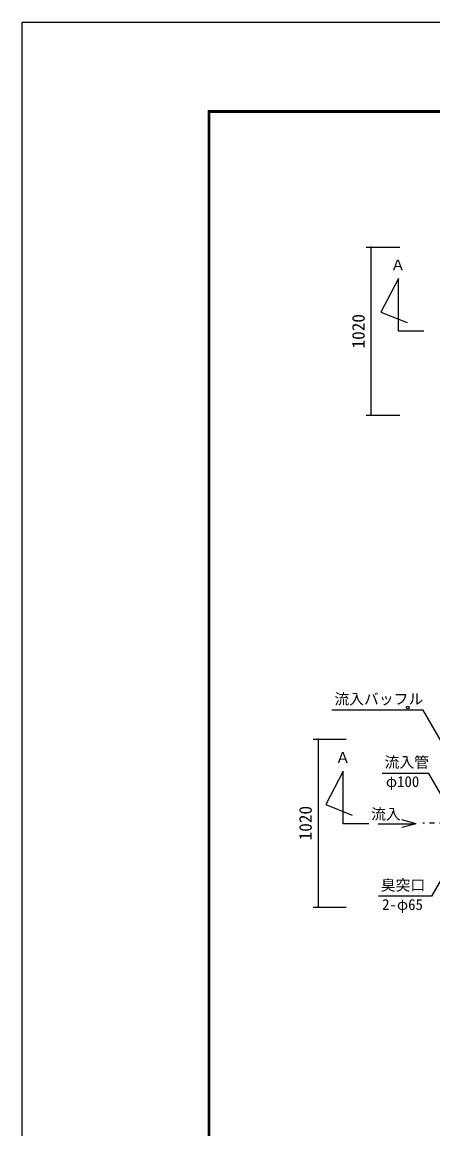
# Model space of a CAD drawing. Units: millimetres, scale not verified. Extents: x -8910 to 8910, y -6308 to 6308.
# Drawn here: x -8910 to -6413, y -415 to 6308 of the extents above; entities that cross this region are included whole.
import ezdxf
from ezdxf.enums import TextEntityAlignment as Align

# ---------------------------------------------------------------- set-up
doc = ezdxf.new("R2010")
doc.units = ezdxf.units.MM
doc.header["$LTSCALE"] = 30
doc.linetypes.add('CHAIN2', pattern=[12, 9, -1, 1, -1])
for name, color, linetype, lineweight in [('0-2_空気管', 3, 'Continuous', 25), ('0-6_製作', 5, 'Continuous', 25), ('0-9_図面枠', 7, 'Continuous', 25), ('0-A_Axis_waku', 7, 'Continuous', 25)]:
    doc.layers.add(name, color=color, linetype=linetype, lineweight=lineweight)
doc.styles.add('ＭＳ ゴシック', font='')
doc.styles.get('ＭＳ ゴシック').set_extended_font_data('MS Gothic')

msp = doc.modelspace()

# ---------------------------------------------------------------- linework, layer by layer
at = {"layer": '0-2_空気管'}
for p, q in [((-6468.1, 4430), (-6622.47, 4430)), ((-6803.18, 1438.36), (-6957.54, 1438.36)), ((-6252.24, 1291.33), (-6421.89, 997.47)), ((-6421.89, 997.47), (-6744.62, 997.47))]:
    msp.add_line(p, q, dxfattribs=at)
at = {"layer": '0-2_空気管', "color": 4}
for p, q in [((-6746.36, 1438.36), (-6521.4, 1438.36)), ((-6515.16, 1438.36), (-6602.1, 1461.65)), ((-6515.16, 1438.36), (-6602.1, 1415.06))]:
    msp.add_line(p, q, dxfattribs=at)
at = {"layer": '0-2_空気管', "linetype": 'CHAIN2'}
msp.add_line((-3943.52, 1442.06), (-6473.19, 1442.06), dxfattribs=at)
at = {"layer": '0-2_空気管'}
for points in [[(-6622.47, 4430), (-6622.47, 4750.01), (-6728.79, 4546.35), (-6569.18, 4482.38)], [(-6142.4, 1558.4), (-6471.54, 2128.49), (-7026.54, 2128.49)], [(-6957.54, 1438.36), (-6957.54, 1758.37), (-7063.87, 1554.7), (-6904.26, 1490.74)], [(-6278, 1468.95), (-6436.91, 1744.19), (-6721.91, 1744.19)]]:
    msp.add_lwpolyline(points, dxfattribs=at)
msp.add_circle((-6565.84, 2144.58), 8, dxfattribs=at)
at = {"layer": '0-6_製作', "color": 2}
for p, q in [((-6819.58, 4940), (-6614.46, 4940)), ((-6789.58, 4940), (-6789.58, 3920)), ((-6819.58, 3920), (-6614.46, 3920)), ((-7141.14, 1952.06), (-6940.4, 1952.06)), ((-7111.14, 1952.06), (-7111.14, 932.06)), ((-7141.14, 932.06), (-6940.4, 932.06))]:
    msp.add_line(p, q, dxfattribs=at)
at = {"layer": '0-6_製作'}
for points in [[(-6791.08, 4945.81), (-6795.58, 4940), (-6795.57, 4940.38)], [(-6791.08, 4945.81), (-6789.58, 4940), (-6795.58, 4940)], [(-6789.58, 4940), (-6795.54, 4939.25), (-6795.58, 4940)], [(-6791.08, 4945.81), (-6795.57, 4940.38), (-6791.79, 4945.58)], [(-6791.79, 4945.58), (-6795.57, 4940.38), (-6795.48, 4941.12)], [(-6789.58, 4940), (-6795.4, 4938.51), (-6795.54, 4939.25)], [(-6791.79, 4945.58), (-6795.48, 4941.12), (-6792.48, 4945.26)], [(-6792.48, 4945.26), (-6795.48, 4941.12), (-6795.29, 4941.85)], [(-6789.58, 4940), (-6795.16, 4937.79), (-6795.4, 4938.51)], [(-6792.48, 4945.26), (-6795.29, 4941.85), (-6793.11, 4944.85)], [(-6793.11, 4944.85), (-6795.29, 4941.85), (-6795.01, 4942.55)], [(-6789.58, 4940), (-6794.84, 4937.11), (-6795.16, 4937.79)], [(-6793.11, 4944.85), (-6795.01, 4942.55), (-6793.69, 4944.37)], [(-6793.69, 4944.37), (-6795.01, 4942.55), (-6794.65, 4943.21)], [(-6789.58, 4940), (-6794.44, 4936.47), (-6794.84, 4937.11)], [(-6793.69, 4944.37), (-6794.65, 4943.21), (-6794.21, 4943.82)], [(-6789.58, 4940), (-6793.96, 4935.89), (-6794.44, 4936.47)], [(-6789.58, 4940), (-6793.41, 4935.38), (-6793.96, 4935.89)], [(-6789.58, 4940), (-6792.8, 4934.93), (-6793.41, 4935.38)], [(-6789.58, 4934), (-6792.8, 4934.93), (-6789.58, 4940)], [(-6789.58, 4934), (-6792.14, 4934.57), (-6792.8, 4934.93)], [(-6789.58, 4934), (-6791.44, 4934.29), (-6792.14, 4934.57)], [(-6789.58, 4934), (-6790.71, 4934.11), (-6791.44, 4934.29)], [(-6790.34, 4945.95), (-6789.58, 4940), (-6791.08, 4945.81)], [(-6789.58, 4934), (-6789.96, 4934.01), (-6790.71, 4934.11)], [(-6789.58, 4946), (-6789.58, 4940), (-6790.34, 4945.95)], [(-6789.21, 4945.99), (-6789.58, 4940), (-6789.58, 4946)], [(-6788.46, 4945.89), (-6789.58, 4940), (-6789.21, 4945.99)], [(-6787.73, 4945.71), (-6789.58, 4940), (-6788.46, 4945.89)], [(-6787.03, 4945.43), (-6789.58, 4940), (-6787.73, 4945.71)], [(-6786.37, 4945.07), (-6789.58, 4940), (-6787.03, 4945.43)], [(-6785.76, 4944.62), (-6789.58, 4940), (-6786.37, 4945.07)], [(-6785.76, 4944.62), (-6783.58, 4940), (-6789.58, 4940)], [(-6783.58, 4940), (-6789.58, 4934), (-6789.58, 4940)], [(-6783.58, 4940), (-6788.83, 4934.05), (-6789.58, 4934)], [(-6783.58, 4940), (-6788.09, 4934.19), (-6788.83, 4934.05)], [(-6783.58, 4940), (-6787.38, 4934.42), (-6788.09, 4934.19)], [(-6783.6, 4939.62), (-6787.38, 4934.42), (-6783.58, 4940)], [(-6783.69, 4938.88), (-6787.38, 4934.42), (-6783.6, 4939.62)], [(-6783.69, 4938.88), (-6786.69, 4934.74), (-6787.38, 4934.42)], [(-6783.88, 4938.15), (-6786.69, 4934.74), (-6783.69, 4938.88)], [(-6783.88, 4938.15), (-6786.06, 4935.15), (-6786.69, 4934.74)], [(-6784.16, 4937.44), (-6786.06, 4935.15), (-6783.88, 4938.15)], [(-6784.16, 4937.44), (-6785.48, 4935.63), (-6786.06, 4935.15)], [(-6785.21, 4944.11), (-6783.58, 4940), (-6785.76, 4944.62)], [(-6784.52, 4936.78), (-6785.48, 4935.63), (-6784.16, 4937.44)], [(-6784.52, 4936.78), (-6784.96, 4936.17), (-6785.48, 4935.63)], [(-6784.73, 4943.53), (-6783.58, 4940), (-6785.21, 4944.11)], [(-6784.33, 4942.89), (-6783.58, 4940), (-6784.73, 4943.53)], [(-6784.01, 4942.21), (-6783.58, 4940), (-6784.33, 4942.89)], [(-6783.77, 4941.49), (-6783.58, 4940), (-6784.01, 4942.21)], [(-6783.63, 4940.75), (-6783.58, 4940), (-6783.77, 4941.49)], [(-6792.48, 3925.26), (-6795.58, 3920), (-6795.57, 3920.38)], [(-6792.48, 3925.26), (-6789.58, 3920), (-6795.58, 3920)], [(-6789.58, 3920), (-6795.54, 3919.25), (-6795.58, 3920)], [(-6792.48, 3925.26), (-6795.57, 3920.38), (-6793.11, 3924.85)], [(-6793.11, 3924.85), (-6795.57, 3920.38), (-6795.48, 3921.12)], [(-6789.58, 3920), (-6795.4, 3918.51), (-6795.54, 3919.25)], [(-6793.11, 3924.85), (-6795.48, 3921.12), (-6793.69, 3924.37)], [(-6793.69, 3924.37), (-6795.48, 3921.12), (-6795.29, 3921.85)], [(-6789.58, 3920), (-6795.16, 3917.79), (-6795.4, 3918.51)], [(-6793.69, 3924.37), (-6795.29, 3921.85), (-6794.21, 3923.82)], [(-6794.21, 3923.82), (-6795.29, 3921.85), (-6795.01, 3922.55)], [(-6789.58, 3920), (-6794.84, 3917.11), (-6795.16, 3917.79)], [(-6794.21, 3923.82), (-6795.01, 3922.55), (-6794.65, 3923.21)], [(-6789.58, 3920), (-6794.44, 3916.47), (-6794.84, 3917.11)], [(-6789.58, 3920), (-6793.96, 3915.89), (-6794.44, 3916.47)], [(-6789.58, 3920), (-6793.41, 3915.38), (-6793.96, 3915.89)], [(-6789.58, 3920), (-6792.8, 3914.93), (-6793.41, 3915.38)], [(-6789.58, 3920), (-6792.14, 3914.57), (-6792.8, 3914.93)], [(-6791.79, 3925.58), (-6789.58, 3920), (-6792.48, 3925.26)], [(-6789.58, 3914), (-6792.14, 3914.57), (-6789.58, 3920)], [(-6789.58, 3914), (-6791.44, 3914.29), (-6792.14, 3914.57)], [(-6791.08, 3925.81), (-6789.58, 3920), (-6791.79, 3925.58)], [(-6789.58, 3914), (-6790.71, 3914.11), (-6791.44, 3914.29)], [(-6790.34, 3925.95), (-6789.58, 3920), (-6791.08, 3925.81)], [(-6789.58, 3914), (-6789.96, 3914.01), (-6790.71, 3914.11)], [(-6789.58, 3926), (-6789.58, 3920), (-6790.34, 3925.95)], [(-6789.21, 3925.99), (-6789.58, 3920), (-6789.58, 3926)], [(-6788.46, 3925.89), (-6789.58, 3920), (-6789.21, 3925.99)], [(-6787.73, 3925.71), (-6789.58, 3920), (-6788.46, 3925.89)], [(-6787.03, 3925.43), (-6789.58, 3920), (-6787.73, 3925.71)], [(-6786.37, 3925.07), (-6789.58, 3920), (-6787.03, 3925.43)], [(-6786.37, 3925.07), (-6783.58, 3920), (-6789.58, 3920)], [(-6783.58, 3920), (-6789.58, 3914), (-6789.58, 3920)], [(-6783.58, 3920), (-6788.83, 3914.05), (-6789.58, 3914)], [(-6783.58, 3920), (-6788.09, 3914.19), (-6788.83, 3914.05)], [(-6783.58, 3920), (-6787.38, 3914.42), (-6788.09, 3914.19)], [(-6783.58, 3920), (-6786.69, 3914.74), (-6787.38, 3914.42)], [(-6783.58, 3920), (-6786.06, 3915.14), (-6786.69, 3914.74)], [(-6785.76, 3924.62), (-6783.58, 3920), (-6786.37, 3925.07)], [(-6783.6, 3919.62), (-6786.06, 3915.14), (-6783.58, 3920)], [(-6783.69, 3918.87), (-6786.06, 3915.14), (-6783.6, 3919.62)], [(-6783.69, 3918.87), (-6785.48, 3915.63), (-6786.06, 3915.14)], [(-6785.21, 3924.11), (-6783.58, 3920), (-6785.76, 3924.62)], [(-6783.88, 3918.14), (-6785.48, 3915.63), (-6783.69, 3918.87)], [(-6783.88, 3918.14), (-6784.96, 3916.17), (-6785.48, 3915.63)], [(-6784.73, 3923.53), (-6783.58, 3920), (-6785.21, 3924.11)], [(-6784.16, 3917.44), (-6784.96, 3916.17), (-6783.88, 3918.14)], [(-6784.16, 3917.44), (-6784.52, 3916.78), (-6784.96, 3916.17)], [(-6784.33, 3922.89), (-6783.58, 3920), (-6784.73, 3923.53)], [(-6784.01, 3922.21), (-6783.58, 3920), (-6784.33, 3922.89)], [(-6783.77, 3921.49), (-6783.58, 3920), (-6784.01, 3922.21)], [(-6783.63, 3920.75), (-6783.58, 3920), (-6783.77, 3921.49)], [(-7116.21, 1955.27), (-7117.14, 1952.06), (-7117.13, 1952.43)], [(-7116.21, 1955.27), (-7111.14, 1952.06), (-7117.14, 1952.06)], [(-7111.14, 1952.06), (-7117.1, 1951.3), (-7117.14, 1952.06)], [(-7116.21, 1955.27), (-7117.13, 1952.43), (-7116.57, 1954.61)], [(-7116.57, 1954.61), (-7117.13, 1952.43), (-7117.04, 1953.18)], [(-7111.14, 1952.06), (-7116.95, 1950.56), (-7117.1, 1951.3)], [(-7116.57, 1954.61), (-7117.04, 1953.18), (-7116.85, 1953.91)], [(-7111.14, 1952.06), (-7116.72, 1949.85), (-7116.95, 1950.56)], [(-7111.14, 1952.06), (-7116.4, 1949.17), (-7116.72, 1949.85)], [(-7111.14, 1952.06), (-7116, 1948.53), (-7116.4, 1949.17)], [(-7115.77, 1955.88), (-7111.14, 1952.06), (-7116.21, 1955.27)], [(-7111.14, 1952.06), (-7115.52, 1947.95), (-7116, 1948.53)], [(-7115.25, 1956.43), (-7111.14, 1952.06), (-7115.77, 1955.88)], [(-7111.14, 1952.06), (-7114.97, 1947.43), (-7115.52, 1947.95)], [(-7114.67, 1956.91), (-7111.14, 1952.06), (-7115.25, 1956.43)], [(-7111.14, 1952.06), (-7114.36, 1946.99), (-7114.97, 1947.43)], [(-7114.03, 1957.31), (-7111.14, 1952.06), (-7114.67, 1956.91)], [(-7111.14, 1952.06), (-7113.7, 1946.63), (-7114.36, 1946.99)], [(-7113.35, 1957.63), (-7111.14, 1952.06), (-7114.03, 1957.31)], [(-7111.14, 1952.06), (-7113, 1946.35), (-7113.7, 1946.63)], [(-7112.64, 1957.87), (-7111.14, 1952.06), (-7113.35, 1957.63)], [(-7111.14, 1952.06), (-7112.27, 1946.16), (-7113, 1946.35)], [(-7111.89, 1958.01), (-7111.14, 1952.06), (-7112.64, 1957.87)], [(-7111.14, 1946.06), (-7112.27, 1946.16), (-7111.14, 1952.06)], [(-7111.14, 1958.06), (-7111.14, 1952.06), (-7111.89, 1958.01)], [(-7110.77, 1958.04), (-7111.14, 1952.06), (-7111.14, 1958.06)], [(-7110.02, 1957.95), (-7111.14, 1952.06), (-7110.77, 1958.04)], [(-7109.29, 1957.76), (-7111.14, 1952.06), (-7110.02, 1957.95)], [(-7109.29, 1957.76), (-7105.14, 1952.06), (-7111.14, 1952.06)], [(-7105.14, 1952.06), (-7111.14, 1946.06), (-7111.14, 1952.06)], [(-7105.14, 1952.06), (-7110.39, 1946.1), (-7111.14, 1946.06)], [(-7105.14, 1952.06), (-7109.65, 1946.24), (-7110.39, 1946.1)], [(-7105.14, 1952.06), (-7108.93, 1946.48), (-7109.65, 1946.24)], [(-7108.59, 1957.48), (-7105.14, 1952.06), (-7109.29, 1957.76)], [(-7105.14, 1952.06), (-7108.25, 1946.8), (-7108.93, 1946.48)], [(-7107.93, 1957.12), (-7105.14, 1952.06), (-7108.59, 1957.48)], [(-7105.14, 1952.06), (-7107.62, 1947.2), (-7108.25, 1946.8)], [(-7107.32, 1956.68), (-7105.14, 1952.06), (-7107.93, 1957.12)], [(-7105.14, 1952.06), (-7107.04, 1947.68), (-7107.62, 1947.2)], [(-7106.77, 1956.16), (-7105.14, 1952.06), (-7107.32, 1956.68)], [(-7105.14, 1952.06), (-7106.52, 1948.23), (-7107.04, 1947.68)], [(-7106.29, 1955.58), (-7105.14, 1952.06), (-7106.77, 1956.16)], [(-7105.14, 1952.06), (-7106.08, 1948.84), (-7106.52, 1948.23)], [(-7105.89, 1954.95), (-7105.14, 1952.06), (-7106.29, 1955.58)], [(-7105.14, 1952.06), (-7105.71, 1949.5), (-7106.08, 1948.84)], [(-7105.56, 1954.26), (-7105.14, 1952.06), (-7105.89, 1954.95)], [(-7105.15, 1951.68), (-7105.71, 1949.5), (-7105.14, 1952.06)], [(-7105.25, 1950.93), (-7105.71, 1949.5), (-7105.15, 1951.68)], [(-7105.25, 1950.93), (-7105.44, 1950.2), (-7105.71, 1949.5)], [(-7105.33, 1953.55), (-7105.14, 1952.06), (-7105.56, 1954.26)], [(-7105.19, 1952.81), (-7105.14, 1952.06), (-7105.33, 1953.55)], [(-7111.14, 1946.06), (-7111.52, 1946.07), (-7112.27, 1946.16)], [(-7116.85, 933.91), (-7117.14, 932.06), (-7117.13, 932.43)], [(-7116.85, 933.91), (-7111.14, 932.06), (-7117.14, 932.06)], [(-7111.14, 932.06), (-7117.1, 931.3), (-7117.14, 932.06)], [(-7116.85, 933.91), (-7117.13, 932.43), (-7117.04, 933.18)], [(-7111.14, 932.06), (-7116.95, 930.56), (-7117.1, 931.3)], [(-7111.14, 932.06), (-7116.72, 929.85), (-7116.95, 930.56)], [(-7116.57, 934.61), (-7111.14, 932.06), (-7116.85, 933.91)], [(-7111.14, 932.06), (-7116.4, 929.17), (-7116.72, 929.85)], [(-7116.21, 935.27), (-7111.14, 932.06), (-7116.57, 934.61)], [(-7111.14, 932.06), (-7116, 928.53), (-7116.4, 929.17)], [(-7115.77, 935.88), (-7111.14, 932.06), (-7116.21, 935.27)], [(-7111.14, 932.06), (-7115.52, 927.95), (-7116, 928.53)], [(-7115.25, 936.43), (-7111.14, 932.06), (-7115.77, 935.88)], [(-7111.14, 932.06), (-7114.97, 927.43), (-7115.52, 927.95)], [(-7114.67, 936.91), (-7111.14, 932.06), (-7115.25, 936.43)], [(-7111.14, 932.06), (-7114.36, 926.99), (-7114.97, 927.43)], [(-7114.03, 937.31), (-7111.14, 932.06), (-7114.67, 936.91)], [(-7111.14, 932.06), (-7113.7, 926.63), (-7114.36, 926.99)], [(-7113.35, 937.63), (-7111.14, 932.06), (-7114.03, 937.31)], [(-7111.14, 932.06), (-7113, 926.35), (-7113.7, 926.63)], [(-7112.64, 937.87), (-7111.14, 932.06), (-7113.35, 937.63)], [(-7111.14, 932.06), (-7112.27, 926.16), (-7113, 926.35)], [(-7111.89, 938.01), (-7111.14, 932.06), (-7112.64, 937.87)], [(-7111.14, 932.06), (-7111.52, 926.07), (-7112.27, 926.16)], [(-7111.14, 938.06), (-7111.14, 932.06), (-7111.89, 938.01)], [(-7111.14, 926.06), (-7111.52, 926.07), (-7111.14, 932.06)], [(-7110.77, 938.04), (-7111.14, 932.06), (-7111.14, 938.06)], [(-7110.02, 937.95), (-7111.14, 932.06), (-7110.77, 938.04)], [(-7110.02, 937.95), (-7105.14, 932.06), (-7111.14, 932.06)], [(-7105.14, 932.06), (-7111.14, 926.06), (-7111.14, 932.06)], [(-7105.14, 932.06), (-7110.39, 926.1), (-7111.14, 926.06)], [(-7105.14, 932.06), (-7109.65, 926.24), (-7110.39, 926.1)], [(-7109.29, 937.76), (-7105.14, 932.06), (-7110.02, 937.95)], [(-7105.14, 932.06), (-7108.93, 926.48), (-7109.65, 926.24)], [(-7108.59, 937.48), (-7105.14, 932.06), (-7109.29, 937.76)], [(-7105.14, 932.06), (-7108.25, 926.8), (-7108.93, 926.48)], [(-7107.93, 937.12), (-7105.14, 932.06), (-7108.59, 937.48)], [(-7105.14, 932.06), (-7107.62, 927.2), (-7108.25, 926.8)], [(-7107.32, 936.68), (-7105.14, 932.06), (-7107.93, 937.12)], [(-7105.14, 932.06), (-7107.04, 927.68), (-7107.62, 927.2)], [(-7106.77, 936.16), (-7105.14, 932.06), (-7107.32, 936.68)], [(-7105.14, 932.06), (-7106.52, 928.23), (-7107.04, 927.68)], [(-7106.29, 935.58), (-7105.14, 932.06), (-7106.77, 936.16)], [(-7105.14, 932.06), (-7106.08, 928.84), (-7106.52, 928.23)], [(-7105.89, 934.95), (-7105.14, 932.06), (-7106.29, 935.58)], [(-7105.14, 932.06), (-7105.71, 929.5), (-7106.08, 928.84)], [(-7105.56, 934.26), (-7105.14, 932.06), (-7105.89, 934.95)], [(-7105.14, 932.06), (-7105.44, 930.2), (-7105.71, 929.5)], [(-7105.33, 933.55), (-7105.14, 932.06), (-7105.56, 934.26)], [(-7105.14, 932.06), (-7105.25, 930.93), (-7105.44, 930.2)], [(-7105.19, 932.81), (-7105.14, 932.06), (-7105.33, 933.55)], [(-7105.15, 931.68), (-7105.25, 930.93), (-7105.14, 932.06)]]:
    msp.add_solid(points, dxfattribs=at)
at = {"layer": '0-9_図面枠'}
msp.add_lwpolyline([(-8910, -6307.5), (-8910, 6307.5), (8910, 6307.5), (8910, -6307.5)], close=True, dxfattribs=at)
at = {"layer": '0-A_Axis_waku'}
for p, q in [((-7778.4, 5769.9), (8408.4, 5769.9)), ((-7778.4, 5769.9), (-7778.4, -5814.9)), ((-7777.8, 5769.3), (8407.8, 5769.3)), ((-7777.8, 5769.3), (-7777.8, -5814.3)), ((-7777.2, 5768.7), (8407.2, 5768.7)), ((-7777.2, 5768.7), (-7777.2, -5813.7)), ((-7776.6, 5768.1), (8406.6, 5768.1)), ((-7776.6, 5768.1), (-7776.6, -5813.1)), ((-7776, 5767.5), (8406, 5767.5)), ((-7776, 5767.5), (-7776, -5812.5)), ((-7775.4, 5766.9), (8405.4, 5766.9)), ((-7775.4, 5766.9), (-7775.4, -5811.9)), ((-7774.8, 5766.3), (8404.8, 5766.3)), ((-7774.8, 5766.3), (-7774.8, -5811.3)), ((-7774.2, 5765.7), (8404.2, 5765.7)), ((-7774.2, 5765.7), (-7774.2, -5810.7)), ((-7773.6, 5765.1), (8403.6, 5765.1)), ((-7773.6, 5765.1), (-7773.6, -5810.1)), ((-7773, 5764.5), (8403, 5764.5)), ((-7773, 5764.5), (-7773, -5809.5)), ((-7772.4, 5763.9), (8402.4, 5763.9)), ((-7772.4, 5763.9), (-7772.4, -5808.9)), ((-7771.8, 5763.3), (8401.8, 5763.3)), ((-7771.8, 5763.3), (-7771.8, -5808.3)), ((-7771.2, 5762.7), (8401.2, 5762.7)), ((-7771.2, 5762.7), (-7771.2, -5807.7)), ((-7770.6, 5762.1), (8400.6, 5762.1)), ((-7770.6, 5762.1), (-7770.6, -5807.1)), ((-7770, 5761.5), (8400, 5761.5)), ((-7770, 5761.5), (-7770, -5806.5))]:
    msp.add_line(p, q, dxfattribs=at)

# ---------------------------------------------------------------- texts
at = {"layer": '0-2_空気管', "color": 4, "style": 'ＭＳ ゴシック'}
for s, p in [('Ａ', (-6670.4, 4779.39)), ('流入バッフル', (-7011.54, 2143.49)), ('Ａ', (-7005.48, 1787.74)), ('流入管', (-6706.91, 1759.19)), ('φ100', (-6698.77, 1641.55)), ('流入', (-6788.99, 1444.01)), ('臭突口', (-6729.62, 1012.47)), ('2-φ65', (-6721.48, 894.83))]:
    msp.add_text(s, height=65.98, dxfattribs=at).set_placement(p, align=Align.BOTTOM_LEFT)
at = {"layer": '0-6_製作', "color": 4, "style": 'ＭＳ ゴシック'}
for p in [(-6804.58, 4325), (-7126.14, 1337.06)]:
    msp.add_text('1020', height=76.98, rotation=90, dxfattribs=at).set_placement(p, align=Align.BOTTOM_LEFT)

doc.saveas('drawing.dxf')
